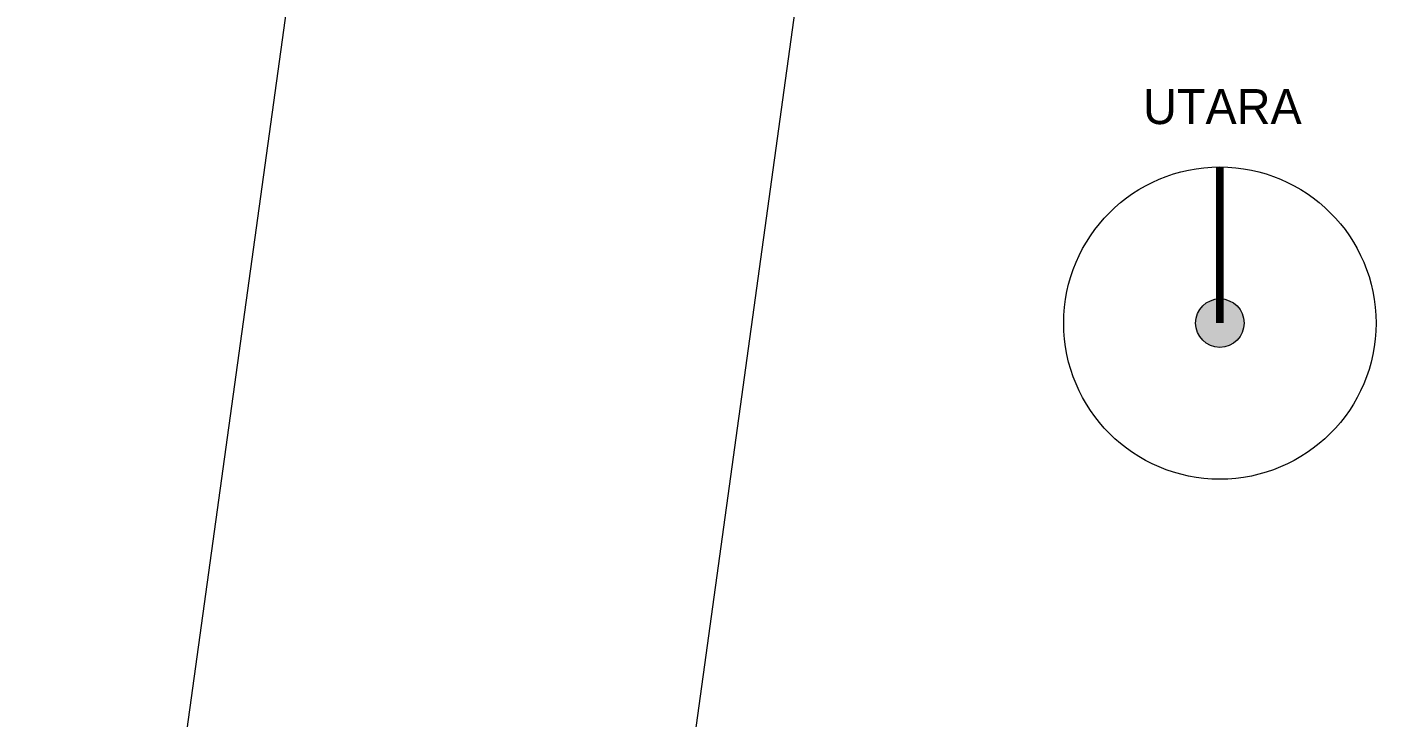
# Model space of a CAD drawing. Header units: millimetres. Extents: x -280308 to 6402717, y -14 to 2073074.
# Drawn here: x -54179 to -36839, y 279971 to 288840 of the extents above; entities that cross this region are included whole.
import ezdxf

# ---------------------------------------------------------------- set-up
doc = ezdxf.new("R2010")
doc.units = ezdxf.units.MM
doc.layers.get('0').update_dxf_attribs({"lineweight": 0})
doc.layers.add('A-TEXT', color=254, linetype='Continuous')
doc.layers.add('ARSIR', color=251, linetype='Continuous', lineweight=0)
doc.styles.add('Annotative', font='arial.ttf', dxfattribs={"height": 1.25})

# ---------------------------------------------------------------- blocks, each defined once
blk = doc.blocks.new('A$C834590f0')
at = {"ltscale": 0.25}
for points in [[(-74817, 14500), (-79562, -19767)], [(-70182, 695), (-68331, 14103)]]:
    blk.add_lwpolyline(points, dxfattribs=at)
blk = doc.blocks.new('A$C869c044f')
at = {"ltscale": 0.25}
blk.add_blockref('A$C834590f0', (74817, -14500), dxfattribs=at)
blk = doc.blocks.new('A$C6cd5a839')
at = {"layer": 'ARSIR', "ltscale": 0.25}
h = blk.add_hatch(color=256, dxfattribs=at)
h.dxf.hatch_style = 1
edge = h.paths.add_edge_path()
edge.add_arc((0, 0), 312, 0, 360)
at = {"ltscale": 0.25, "const_width": 100}
blk.add_lwpolyline([(0, 2007), (0, 0)], dxfattribs=at)
at = {"ltscale": 0.25}
for radius in [2007, 312]:
    blk.add_circle((0, 0), radius, dxfattribs=at)
at = {"layer": 'A-TEXT', "ltscale": 0.25, "insert": (-2634, 3008), "char_height": 450, "attachment_point": 1, "style": 'Annotative'}
blk.add_mtext_dynamic_manual_height_columns('\\pxqc;{\\fCentury Gothic|b0|i0|c0|p34;UTARA}', width=5332.38, gutter_width=1671, heights=[0], dxfattribs=at)
blk = doc.blocks.new('bb')
at = {"ltscale": 0.25}
blk.add_blockref('A$C869c044f', (-50506.8, 291499.2), dxfattribs=at)
blk.add_blockref('A$C6cd5a839', (-38845.9, 285033.9), dxfattribs=at)

msp = doc.modelspace()

# ---------------------------------------------------------------- block references
msp.add_blockref('bb', (0, 0))

doc.saveas('drawing.dxf')
